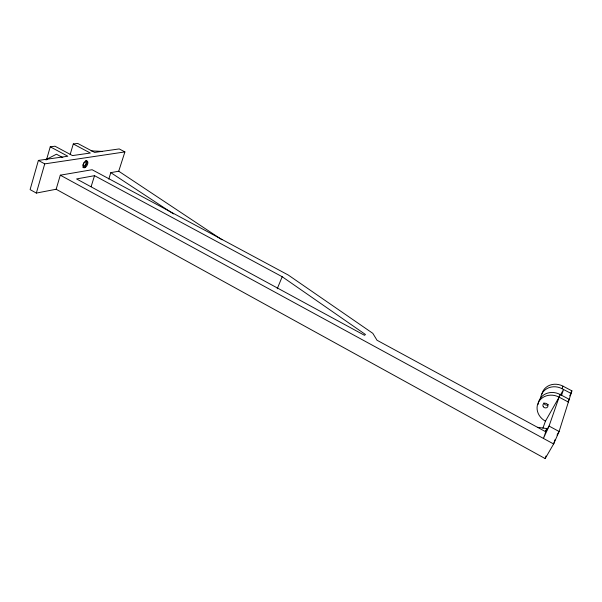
<?xml version="1.0" encoding="UTF-8"?>
<svg xmlns="http://www.w3.org/2000/svg" width="602" height="602" viewBox="0 0 602 602"><rect width="100%" height="100%" fill="white"/><g stroke="black" fill="none" stroke-linecap="round" stroke-linejoin="round"><path stroke-width="0.9" d="M46.482 159.891L50.244 146.805L67.83 156.234L38.385 160.425L30.1 189.607L36.346 193.076L56.144 189.254L545.164 458.573L553.629 443.983L559.1 431.491L571.9 390.848L562.945 386.138A14.99 13.387 21.3 0 0 541.868 394.137M36.346 193.076L44.729 163.879L124.9 151.915L118.722 171.209L110.813 172.646L108.774 179.095M56.144 189.254L60.298 175.182L92.106 169.726L288.207 275.001L372.819 333.342L377.018 340.25L545.773 431.8L549.054 426.065L560.048 394.461L569.236 399.322L567.859 401.707M70.156 154.503L73.286 143.968L77.688 143.426L94.657 152.419L119.204 148.927L124.9 151.915M91.113 186.673L94.529 175.671L282.188 276.724L365.459 334.501L364.519 335.314L76.582 178.945L94.529 175.671M554.976 439.761L553.629 443.983L60.298 175.182M545.164 458.573L546.022 455.962M561.576 395.273L563.555 389.486L560.327 395.153M540.566 398.471A15.11 13.477 21.6 0 1 562.057 388.696L562.945 386.138M537.473 427.3L546.902 428.571L543.44 438.437L549.054 426.065L559.1 431.491L557.023 435.08M542.906 428.157L545.45 421.159L559.107 397.154L568.371 402.061M277.229 288.787L282.188 276.724M545.547 430.942L546.902 428.571M570.974 392.459L571.9 390.848M569.688 395.883L571.08 393.452L562.057 388.696M45.654 159.808L56.468 154.21L62.819 157.626M50.244 146.805L54.993 146.218L72.473 155.579L90.353 153.036L73.286 143.968M91.128 150.861L102.325 151.403M38.385 160.425L44.729 163.879M110.813 172.646L173.481 213.913M118.722 171.209L222.003 239.769M84.047 162.585A2.265 1.151 -62 0 1 86.018 162.683A2.265 1.151 -62 0 1 84.288 165.828A2.265 1.151 -62 0 1 83.211 164.105M83.422 163.563A2.265 1.151 -62 0 1 83.708 163.044M85.597 160.456A3.778 1.919 -62 0 1 86.605 163.985A3.778 1.919 -62 0 1 82.963 167.303M538.196 404.341A15.389 13.688 22.1 0 1 560.048 394.461M545.45 421.159A15.517 13.786 22.3 0 1 538.67 401.88A15.517 13.786 22.3 0 1 559.107 397.154M548.354 404.529A2.566 2.288 22.7 0 1 543.945 402.798M85.634 167.175A3.778 1.919 -62 0 0 87.463 161.231A3.778 1.919 -62 0 0 83.226 164.715A3.778 1.919 -62 0 0 85.634 167.175M543.297 406.711A2.589 2.303 22.9 0 0 547.7 406.801A2.589 2.303 22.9 0 0 545.269 403.227A2.589 2.303 22.9 0 0 543.297 406.711"/></g></svg>
